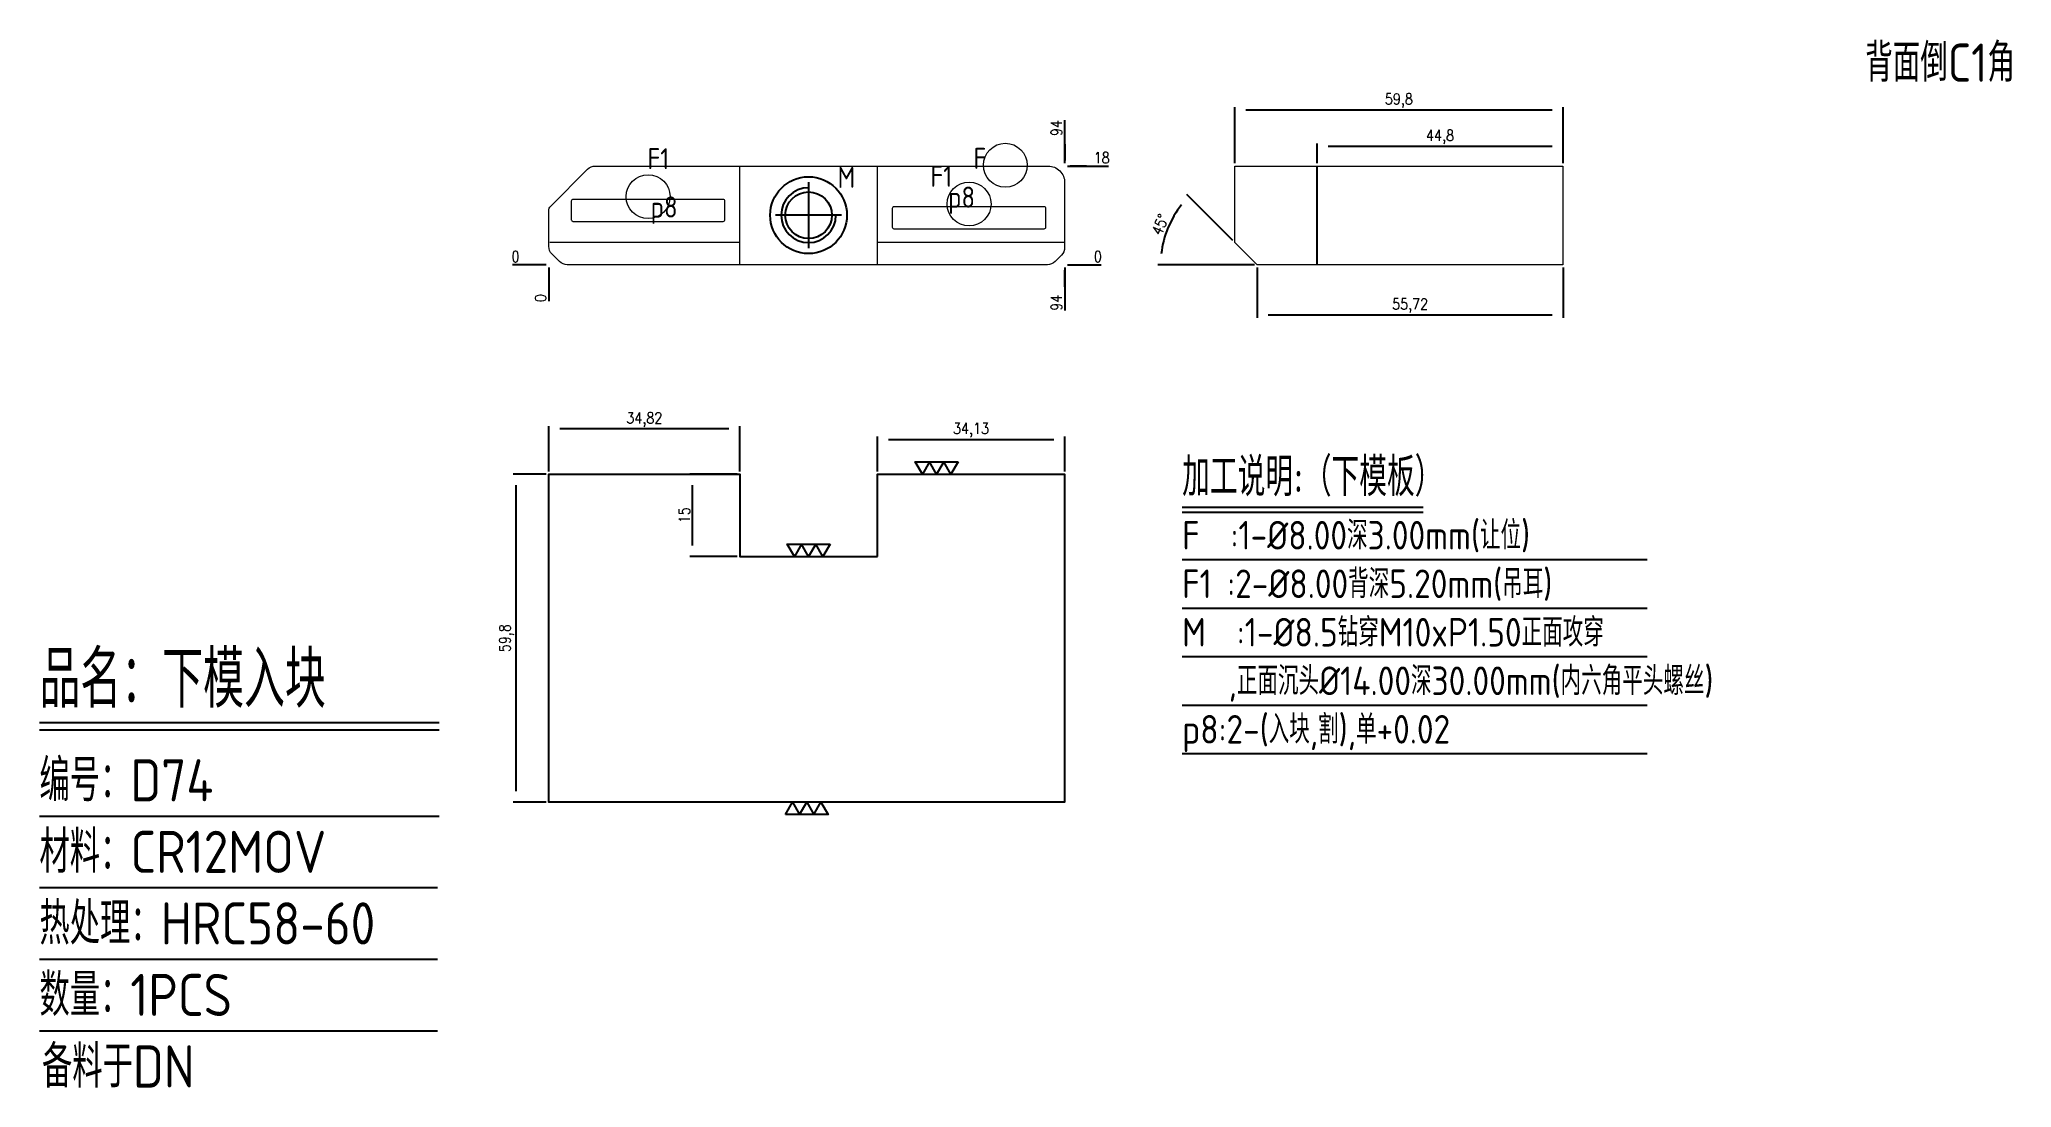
# Model space of a CAD drawing. Header units: millimetres. Extents: x 101282 to 101642, y -3019 to -2828.
import ezdxf
from ezdxf.enums import TextEntityAlignment as Align

# ---------------------------------------------------------------- set-up
doc = ezdxf.new("R2010")
doc.units = ezdxf.units.MM
doc.linetypes.add('CENTER', pattern=[0])
doc.linetypes.add('DASHED', pattern=[0])
for name, color, linetype in [('DIE_P', 2, 'Continuous'), ('DIM', 4, 'Continuous'), ('TEXT', 4, 'Continuous')]:
    doc.layers.add(name, color=color, linetype=linetype)
doc.styles.add('gbenor', font='gbenor.shx', dxfattribs={"bigfont": 'gbcbig.shx'})
doc.styles.get("Standard").update_dxf_attribs({"font": 'txt.shx', "width": 0.85, "bigfont": 'ctxt.shx'})
doc.dimstyles.new('T-2-WX', dxfattribs={"dimtxt": 2, "dimasz": 2, "dimexe": 0.5, "dimexo": 0.5, "dimgap": 0.5, "dimtad": 1, "dimtxsty": 'Standard', "dimblk": 'OPEN30', "dimcen": 0, "dimazin": 3, "dimtfac": 1, "dimtmove": 0, "dimatfit": 3, "dimldrblk": 'OPEN30', "dimlwd": -1, "dimlwe": -1})

# ---------------------------------------------------------------- blocks, each defined once
blk = doc.blocks.new('*D7579')
at = {"layer": 'Defpoints', "color": 0}
for p in [(101560.07, -2840.47), (101500.27, -2850.7), (101560.07, -2850.7)]:
    blk.add_point(p, dxfattribs=at)
at = {"layer": 'DIM', "color": 0}
for p, q in [((101500.27, -2850.2), (101500.27, -2839.97)), ((101502.27, -2840.47), (101558.07, -2840.47)), ((101560.07, -2850.2), (101560.07, -2839.97))]:
    blk.add_line(p, q, dxfattribs=at)
at = {"layer": 'DIM', "color": 0, "insert": (101530.17, -2838.78), "char_height": 2, "attachment_point": 5}
blk.add_mtext('59,8', dxfattribs=at)
blk = doc.blocks.new('_Open30')
blk = doc.blocks.new('*D7580')
at = {"layer": 'Defpoints', "color": 0}
for p in [(101375.26, -2906.84), (101369.26, -2966.64), (101375.26, -2966.64)]:
    blk.add_point(p, dxfattribs=at)
at = {"layer": 'DIM', "color": 0}
for p, q in [((101374.76, -2906.84), (101368.76, -2906.84)), ((101369.26, -2908.84), (101369.26, -2964.64)), ((101374.76, -2966.64), (101368.76, -2966.64))]:
    blk.add_line(p, q, dxfattribs=at)
at = {"layer": 'DIM', "color": 0, "insert": (101367.57, -2936.74), "char_height": 2, "attachment_point": 5, "rotation": 90}
blk.add_mtext('59,8', dxfattribs=at)
blk = doc.blocks.new('*D7581')
at = {"layer": 'Defpoints', "color": 0}
for p in [(101560.07, -2847.1), (101515.27, -2850.7), (101560.07, -2850.7)]:
    blk.add_point(p, dxfattribs=at)
at = {"layer": 'DIM', "color": 0}
for p, q in [((101515.27, -2850.2), (101515.27, -2846.6)), ((101517.27, -2847.1), (101558.07, -2847.1)), ((101560.07, -2850.2), (101560.07, -2846.6))]:
    blk.add_line(p, q, dxfattribs=at)
at = {"layer": 'DIM', "color": 0, "insert": (101537.67, -2845.41), "char_height": 2, "attachment_point": 5}
blk.add_mtext('44,8', dxfattribs=at)
blk = doc.blocks.new('*D7582')
at = {"layer": 'Defpoints', "color": 0}
for p in [(101504.35, -2868.7), (101560.07, -2868.7), (101560.07, -2877.84)]:
    blk.add_point(p, dxfattribs=at)
at = {"layer": 'DIM', "color": 0}
for p, q in [((101504.35, -2869.2), (101504.35, -2878.34)), ((101560.07, -2869.2), (101560.07, -2878.34)), ((101506.35, -2877.84), (101558.07, -2877.84))]:
    blk.add_line(p, q, dxfattribs=at)
at = {"layer": 'DIM', "color": 0, "insert": (101532.21, -2876.15), "char_height": 2, "attachment_point": 5}
blk.add_mtext('55,72', dxfattribs=at)
blk = doc.blocks.new('*D7583')
at = {"layer": 'Defpoints', "color": 0}
for p in [(101489.11, -2859.9), (101500.27, -2864.62), (101504.35, -2868.7), (101504.35, -2868.7), (101560.07, -2868.7)]:
    blk.add_point(p, dxfattribs=at)
at = {"layer": 'DIM', "color": 0}
for p, q in [((101499.92, -2864.27), (101491.55, -2855.9)), ((101503.85, -2868.7), (101486.25, -2868.7))]:
    blk.add_line(p, q, dxfattribs=at)
blk.add_arc((101504.35, -2868.7), 17.6, 141.5138, 173.4862, dxfattribs=at)
at = {"layer": 'DIM', "color": 0, "insert": (101486.66, -2861.37), "char_height": 2, "attachment_point": 5, "rotation": 67.5}
blk.add_mtext('45%%d', dxfattribs=at)
blk = doc.blocks.new('*D7584')
at = {"layer": 'Defpoints', "color": 0}
for p in [(101375.26, -2898.61), (101375.26, -2906.84), (101410.07, -2906.84)]:
    blk.add_point(p, dxfattribs=at)
at = {"layer": 'DIM', "color": 0}
for p, q in [((101375.26, -2906.34), (101375.26, -2898.11)), ((101408.07, -2898.61), (101377.26, -2898.61)), ((101410.07, -2906.34), (101410.07, -2898.11))]:
    blk.add_line(p, q, dxfattribs=at)
at = {"layer": 'DIM', "color": 0, "insert": (101392.67, -2896.91), "char_height": 2, "attachment_point": 5}
blk.add_mtext('34,82', dxfattribs=at)
blk = doc.blocks.new('*D7585')
at = {"layer": 'Defpoints', "color": 0}
for p in [(101401.46, -2906.84), (101410.07, -2906.84), (101410.07, -2921.84)]:
    blk.add_point(p, dxfattribs=at)
at = {"layer": 'DIM', "color": 0}
for p, q in [((101409.57, -2906.84), (101400.96, -2906.84)), ((101401.46, -2919.84), (101401.46, -2908.84)), ((101409.57, -2921.84), (101400.96, -2921.84))]:
    blk.add_line(p, q, dxfattribs=at)
at = {"layer": 'DIM', "color": 0, "insert": (101399.96, -2914.34), "char_height": 2, "attachment_point": 5, "rotation": 90}
blk.add_mtext('15', dxfattribs=at)
blk = doc.blocks.new('*D7586')
at = {"layer": 'Defpoints', "color": 0}
for p in [(101469.26, -2900.51), (101435.13, -2906.84), (101469.26, -2906.84)]:
    blk.add_point(p, dxfattribs=at)
at = {"layer": 'DIM', "color": 0}
for p, q in [((101435.13, -2906.34), (101435.13, -2900.01)), ((101469.26, -2906.34), (101469.26, -2900.01)), ((101437.13, -2900.51), (101467.26, -2900.51))]:
    blk.add_line(p, q, dxfattribs=at)
at = {"layer": 'DIM', "color": 0, "insert": (101452.2, -2898.82), "char_height": 2, "attachment_point": 5}
blk.add_mtext('34,13', dxfattribs=at)
blk = doc.blocks.new('*D7587')
at = {"layer": 'Defpoints', "color": 0}
for p in [(101375.26, -2868.7), (101469.26, -2868.7), (101474.26, -2868.7)]:
    blk.add_point(p, dxfattribs=at)
at = {"layer": 'DIM', "color": 0}
blk.add_line((101469.76, -2868.7), (101475.89, -2868.7), dxfattribs=at)
at = {"layer": 'DIM', "color": 0, "insert": (101475.32, -2867.2), "char_height": 2, "attachment_point": 5}
blk.add_mtext('0', dxfattribs=at)
blk = doc.blocks.new('*D7588')
at = {"layer": 'Defpoints', "color": 0}
for p in [(101469.26, -2850.7), (101474.26, -2850.7), (101375.26, -2868.7)]:
    blk.add_point(p, dxfattribs=at)
at = {"layer": 'DIM', "color": 0}
for p, q in [((101469.76, -2850.7), (101473.26, -2850.7)), ((101473.26, -2850.7), (101470.26, -2850.7)), ((101470.26, -2850.7), (101477.27, -2850.7))]:
    blk.add_line(p, q, dxfattribs=at)
at = {"layer": 'DIM', "color": 0, "insert": (101476.01, -2849.2), "char_height": 2, "attachment_point": 5}
blk.add_mtext('18', dxfattribs=at)
blk = doc.blocks.new('*D7589')
at = {"layer": 'Defpoints', "color": 0}
for p in [(101370.26, -2868.7), (101375.26, -2868.7), (101375.26, -2868.7)]:
    blk.add_point(p, dxfattribs=at)
at = {"layer": 'DIM', "color": 0}
blk.add_line((101374.76, -2868.7), (101368.62, -2868.7), dxfattribs=at)
at = {"layer": 'DIM', "color": 0, "insert": (101369.19, -2867.2), "char_height": 2, "attachment_point": 5}
blk.add_mtext('0', dxfattribs=at)
blk = doc.blocks.new('*D7590')
at = {"layer": 'Defpoints', "color": 0}
for p in [(101375.26, -2868.7), (101469.26, -2868.7), (101469.26, -2873.7)]:
    blk.add_point(p, dxfattribs=at)
at = {"layer": 'DIM', "color": 0}
for p, q in [((101469.26, -2869.2), (101469.26, -2872.7)), ((101469.26, -2872.7), (101469.26, -2869.7)), ((101469.26, -2869.7), (101469.26, -2877.03))]:
    blk.add_line(p, q, dxfattribs=at)
at = {"layer": 'DIM', "color": 0, "insert": (101467.76, -2875.62), "char_height": 2, "attachment_point": 5, "rotation": 90}
blk.add_mtext('94', dxfattribs=at)
blk = doc.blocks.new('*D7591')
at = {"layer": 'Defpoints', "color": 0}
for p in [(101375.26, -2868.7), (101375.26, -2868.7), (101375.26, -2873.7)]:
    blk.add_point(p, dxfattribs=at)
at = {"layer": 'DIM', "color": 0}
blk.add_line((101375.26, -2869.2), (101375.26, -2875.33), dxfattribs=at)
at = {"layer": 'DIM', "color": 0, "insert": (101373.76, -2874.77), "char_height": 2, "attachment_point": 5, "rotation": 90}
blk.add_mtext('0', dxfattribs=at)
blk = doc.blocks.new('*D7592')
at = {"layer": 'Defpoints', "color": 0}
for p in [(101469.26, -2845.7), (101469.26, -2850.7), (101375.26, -2868.7)]:
    blk.add_point(p, dxfattribs=at)
at = {"layer": 'DIM', "color": 0}
for p, q in [((101469.26, -2849.7), (101469.26, -2842.37)), ((101469.26, -2850.2), (101469.26, -2846.7)), ((101469.26, -2846.7), (101469.26, -2849.7))]:
    blk.add_line(p, q, dxfattribs=at)
at = {"layer": 'DIM', "color": 0, "insert": (101467.76, -2843.78), "char_height": 2, "attachment_point": 5, "rotation": 90}
blk.add_mtext('94', dxfattribs=at)

msp = doc.modelspace()

# ---------------------------------------------------------------- linework, layer by layer
at = {"layer": 'DIE_P', "linetype": 'Continuous', "lineweight": 15}
for p, q in [((101410.073, -2868.701), (101410.073, -2850.701)), ((101435.133, -2868.701), (101435.133, -2850.701)), ((101410.073, -2864.621, 0), (101375.445, -2864.621, 0)), ((101469.27, -2864.621, 0), (101435.133, -2864.621, 0))]:
    msp.add_line(p, q, dxfattribs=at)
at = {"layer": 'DIE_P'}
msp.add_line((101515.269, -2868.701), (101515.269, -2850.701), dxfattribs=at)
at = {"layer": 'DIE_P', "linetype": 'CENTER'}
for p, q in [((101422.588, -2853.661), (101422.588, -2865.661)), ((101428.588, -2859.661), (101416.588, -2859.661))]:
    msp.add_line(p, q, dxfattribs=at)
at = {"layer": 'DIE_P', "linetype": 'Continuous', "lineweight": 15}
msp.add_lwpolyline([(101466.106, -2868.701), (101378.609, -2868.701, -0.1989124), (101377.195, -2868.116), (101375.843, -2866.764, -0.1989124), (101375.258, -2865.35), (101375.258, -2858.761, -0.1989124), (101375.551, -2858.054), (101382.317, -2851.287, -0.1989124), (101383.732, -2850.701), (101466.258, -2850.701, -0.4142136), (101469.258, -2853.701), (101469.258, -2865.55, -0.1989124), (101468.672, -2866.964), (101467.52, -2868.116, -0.1989124)], format="xyb", close=True, dxfattribs=at)
at = {"layer": 'DIE_P', "color": 2, "linetype": 'Continuous', "lineweight": 15}
msp.add_lwpolyline([(101500.269, -2850.701), (101560.069, -2850.701), (101560.069, -2868.701), (101504.349, -2868.701), (101500.269, -2864.621)], close=True, dxfattribs=at)
at = {"layer": 'DIE_P', "color": 1, "linetype": 'Continuous', "lineweight": 15}
for points in [[(101407.358, -2857.081, 0.4142136), (101407.058, -2856.781), (101379.658, -2856.781, 0.4142136), (101379.358, -2857.081), (101379.358, -2860.481, 0.4142136), (101379.658, -2860.781), (101407.058, -2860.781, 0.4142136), (101407.358, -2860.481)], [(101465.848, -2858.426, 0.4142136), (101465.548, -2858.126), (101438.148, -2858.126, 0.4142136), (101437.848, -2858.426), (101437.848, -2861.826, 0.4142136), (101438.148, -2862.126), (101465.548, -2862.126, 0.4142136), (101465.848, -2861.826)]]:
    msp.add_lwpolyline(points, format="xyb", close=True, dxfattribs=at)
at = {"layer": 'DIE_P', "elevation": 0}
msp.add_lwpolyline([(101435.133, -2921.837), (101435.133, -2906.837), (101469.258, -2906.837), (101469.258, -2966.637), (101375.258, -2966.637), (101375.258, -2906.837), (101410.073, -2906.837), (101410.073, -2921.837)], close=True, dxfattribs=at)
at = {"layer": 'DIE_P', "color": 94, "linetype": 'Continuous', "lineweight": 15}
msp.add_circle((101458.443, -2850.556), 4, dxfattribs=at)
at = {"layer": 'DIE_P', "color": 52, "linetype": 'DASHED', "lineweight": 15}
for centre in [(101393.358, -2856.281), (101451.848, -2857.626)]:
    msp.add_circle(centre, 4, dxfattribs=at)
at = {"layer": 'DIE_P', "linetype": 'Continuous'}
msp.add_circle((101422.588, -2859.661), 7, dxfattribs=at)
at = {"layer": 'DIE_P'}
msp.add_circle((101422.588, -2859.661), 4.25, dxfattribs=at)
msp.add_arc((101422.588, -2859.661), 5, 90, 0, dxfattribs=at)
at = {"layer": 'DIM', "color": 4, "linetype": 'Continuous', "lineweight": 25}
for p, q in [((101282.435, -2952.083), (101355.27, -2952.083)), ((101282.435, -2953.425), (101355.27, -2953.425)), ((101282.435, -2969.15), (101355.27, -2969.15)), ((101282.435, -2982.19), (101354.953, -2982.19)), ((101282.435, -2995.229), (101354.953, -2995.229)), ((101282.435, -3008.269), (101354.953, -3008.269))]:
    msp.add_line(p, q, dxfattribs=at)
at = {"layer": 'TEXT', "color": 3}
for p, q in [((101490.67, -2912.859), (101534.6, -2912.859)), ((101490.67, -2913.769), (101534.6, -2913.769))]:
    msp.add_line(p, q, dxfattribs=at)
at = {"layer": 'TEXT', "color": 3, "linetype": 'Continuous'}
for p, q in [((101490.67, -2922.401), (101575.426, -2922.401)), ((101490.67, -2931.241), (101575.426, -2931.241)), ((101490.67, -2940.081), (101575.426, -2940.081)), ((101490.67, -2948.921), (101575.426, -2948.921)), ((101490.67, -2957.761), (101575.426, -2957.761))]:
    msp.add_line(p, q, dxfattribs=at)
at = {"layer": 'TEXT', "elevation": 0}
for points in [[(101449.827, -2904.587), (101448.528, -2906.837), (101447.229, -2904.587), (101445.93, -2906.837), (101444.63, -2904.587), (101443.331, -2906.837), (101442.032, -2904.587), (101449.827, -2904.587)], [(101426.5, -2919.587), (101425.201, -2921.837), (101423.902, -2919.587), (101422.603, -2921.837), (101421.304, -2919.587), (101420.005, -2921.837), (101418.706, -2919.587), (101426.5, -2919.587)], [(101418.361, -2968.887), (101419.66, -2966.637), (101420.959, -2968.887), (101422.258, -2966.637), (101423.557, -2968.887), (101424.856, -2966.637), (101426.155, -2968.887), (101418.361, -2968.887)]]:
    msp.add_lwpolyline(points, close=True, dxfattribs=at)

# ---------------------------------------------------------------- texts
at = {"layer": 'DIM', "color": 3, "linetype": 'Continuous', "lineweight": 25, "style": 'gbenor'}
for s, height, p in [('品名：下模入块', 10.3551, (101282.435, -2949.398)), ('编号：D74', 7.6705, (101282.435, -2966.465)), ('材料：CR12MOV', 7.6705, (101282.435, -2979.505)), ('热处理：HRC58-60', 7.67048, (101282.435, -2992.545)), ('数量：1PCS', 7.6705, (101282.435, -3005.585)), ('备料于DN', 7.6705, (101282.902, -3018.624))]:
    msp.add_text(s, height=height, dxfattribs=at).set_placement(p)
at = {"layer": 'TEXT', "color": 4, "lineweight": 18, "style": 'gbenor'}
msp.add_text('背面倒C1角', height=6.9635, dxfattribs=at).set_placement((101615.152, -2835.348))
at = {"layer": 'TEXT', "color": 4, "style": 'gbenor'}
for s, p in [('F1', (101395.211, -2849.365)), ('F', (101453.813, -2849.316)), ('M', (101429.49, -2852.76)), ('F1', (101446.785, -2852.564)), ('p8', (101396.267, -2858.166)), ('p8', (101450.48, -2856.368))]:
    msp.add_text(s, height=3.84, dxfattribs=at).set_placement(p, align=Align.MIDDLE_CENTER)
for s, height, p in [('加工说明:（下模板）', 7.02, (101490.67, -2910.857)), ('F  :1-%%C8.00深3.00mm(让位)', 5.2, (101490.67, -2920.581)), ('F1 :2-%%c8.00背深5.20mm(吊耳)', 5.2, (101490.67, -2929.421)), ('M  :1-%%c8.5钻穿M10xP1.50正面攻穿', 5.2, (101490.67, -2938.261)), ('   ,正面沉头%%c14.00深30.00mm(内六角平头螺丝)', 5.2, (101490.67, -2947.101))]:
    msp.add_text(s, height=height, dxfattribs=at).set_placement(p)
at = {"layer": 'TEXT', "color": 1, "style": 'gbenor'}
msp.add_text('p8:2-(入块,割),单+0.02', height=5.2, dxfattribs=at).set_placement((101490.67, -2955.941))

# ---------------------------------------------------------------- dimensions: what is measured, and where the dimension line sits
at = {"layer": 'DIM'}
for base, p1, p2, picture, middle in [((101560.069, -2840.469), (101500.269, -2850.701), (101560.069, -2850.701), '*D7579', (101530.169, -2838.778)), ((101560.069, -2847.102), (101515.269, -2850.701), (101560.069, -2850.701), '*D7581', (101537.669, -2845.411)), ((101560.069, -2877.838), (101504.349, -2868.701), (101560.069, -2868.701), '*D7582', (101532.209, -2876.147)), ((101375.257621076, -2898.605431035), (101410.072621086, -2906.837301643, -0.000000039), (101375.257621076, -2906.837301643, -0.000000039), '*D7584', (101392.665121081, -2896.914954845)), ((101469.257621097, -2900.511078148), (101435.132621086, -2906.837301643, -0.000000039), (101469.257621097, -2906.837301643, -0.000000039), '*D7586', (101452.195121091, -2898.820601958))]:
    dim = msp.add_linear_dim(base=base, p1=p1, p2=p2, dimstyle='T-2-WX', dxfattribs=at)
    dim.commit()
    dim.dimension.update_dxf_attribs({"geometry": picture, "text_midpoint": middle})
at = {"layer": 'DIM', "color": 4}
for feature_location, offset, dtype, origin, picture, middle in [((101469.258, -2850.701), (0, 5), 1, (101375.258, -2868.701), '*D7592', (101467.758, -2843.785)), ((101469.258, -2850.701), (5, 0), 0, (101375.258, -2868.701), '*D7588', (101476.012, -2849.201)), ((101375.257621076, -2868.701455124), (-5, 0), 0, (101375.257621076, -2868.701455124), '*D7589', (101369.19095441, -2867.201455124)), ((101469.257621097, -2868.701455124), (5, 0), 0, (101375.257621076, -2868.701455124), '*D7587', (101475.324287763, -2867.201455124)), ((101375.257621076, -2868.701455124), (0, -5), 1, (101375.257621076, -2868.701455124), '*D7591', (101373.757621076, -2874.768121791)), ((101469.258, -2868.701), (0, -5), 1, (101375.258, -2868.701), '*D7590', (101467.758, -2875.618))]:
    dim = msp.add_ordinate_dim(feature_location=feature_location, offset=offset, dtype=dtype, origin=origin, dimstyle='T-2-WX', dxfattribs=at)
    dim.commit()
    dim.dimension.update_dxf_attribs({"geometry": picture, "text_midpoint": middle})
at = {"layer": 'DIM'}
dim = msp.add_angular_dim_2l(base=(101489.105, -2859.901), line1=((101504.349, -2868.701), (101500.269, -2864.621)), line2=((101560.069, -2868.701), (101504.349, -2868.701)), dimstyle='T-2-WX', dxfattribs=at)
dim.commit()
dim.dimension.update_dxf_attribs({"geometry": '*D7583', "text_midpoint": (101486.657, -2861.373)})
for base, p1, p2, picture, middle in [((101369.258, -2966.637), (101375.258, -2906.837), (101375.258, -2966.637), '*D7580', (101367.567, -2936.737)), ((101401.464, -2906.837), (101410.073, -2921.837, 0), (101410.073, -2906.837, 0), '*D7585', (101399.964, -2914.337))]:
    dim = msp.add_linear_dim(base=base, p1=p1, p2=p2, angle=90, dimstyle='T-2-WX', dxfattribs=at)
    dim.commit()
    dim.dimension.update_dxf_attribs({"geometry": picture, "text_midpoint": middle})

doc.saveas('drawing.dxf')
